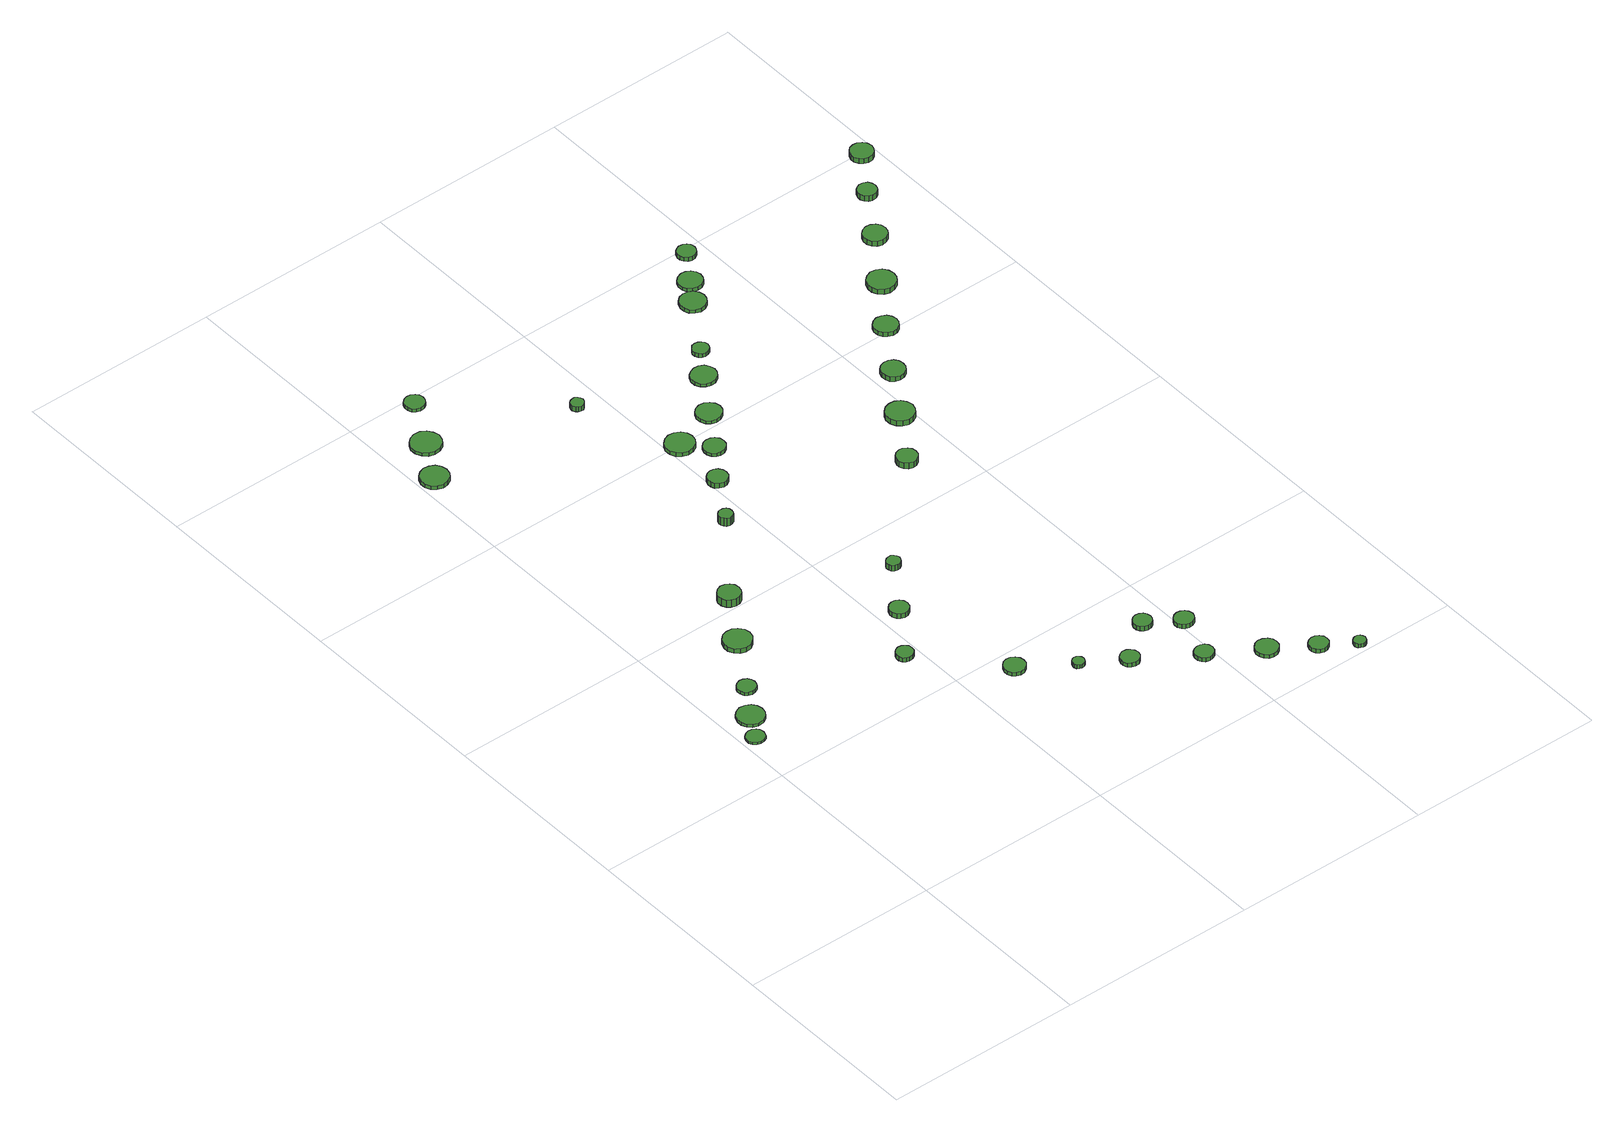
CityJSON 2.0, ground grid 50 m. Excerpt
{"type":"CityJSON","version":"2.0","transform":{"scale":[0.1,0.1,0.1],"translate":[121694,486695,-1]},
"CityObjects":{
"tree1":{"type":"SolitaryVegetationObject","attributes":{"function":"something"},"geometry":[{"type":"MultiSurface","lod":"1","boundaries":[[[0,1,2,3,4,5,6,7,8,9,10,11,12,13,14]],[[15,16,17,18,19,20,21,22,23,24,25,26,27,28,29]],[[0,29,28,1]],[[1,28,27,2]],[[2,27,26,3]],[[3,26,25,4]],[[4,25,24,5]],[[5,24,23,6]],[[6,23,22,7]],[[7,22,21,8]],[[8,21,20,9]],[[9,20,19,10]],[[10,19,18,11]],[[11,18,17,12]],[[12,17,16,13]],[[13,16,15,14]],[[14,15,29,0]]]}]},
"tree2":{"type":"SolitaryVegetationObject","attributes":{"function":"something"},"geometry":[{"type":"MultiSurface","lod":"1","boundaries":[[[30,31,32,33,34,35,36,37,38,39,40,41,42,43,44]],[[45,46,47,48,49,50,51,52,53,54,55,56,57,58,59]],[[30,59,58,31]],[[31,58,57,32]],[[32,57,56,33]],[[33,56,55,34]],[[34,55,54,35]],[[35,54,53,36]],[[36,53,52,37]],[[37,52,51,38]],[[38,51,50,39]],[[39,50,49,40]],[[40,49,48,41]],[[41,48,47,42]],[[42,47,46,43]],[[43,46,45,44]],[[44,45,59,30]]]}]},
"tree3":{"type":"SolitaryVegetationObject","attributes":{"function":"something"},"geometry":[{"type":"MultiSurface","lod":"1","boundaries":[[[60,61,62,63,64,65,66,67,68,69,70,71,72,73,74]],[[75,76,77,78,79,80,81,82,83,84,85,86,87,88,89]],[[60,89,88,61]],[[61,88,87,62]],[[62,87,86,63]],[[63,86,85,64]],[[64,85,84,65]],[[65,84,83,66]],[[66,83,82,67]],[[67,82,81,68]],[[68,81,80,69]],[[69,80,79,70]],[[70,79,78,71]],[[71,78,77,72]],[[72,77,76,73]],[[73,76,75,74]],[[74,75,89,60]]]}]},
"tree4":{"type":"SolitaryVegetationObject","attributes":{"function":"something"},"geometry":[{"type":"MultiSurface","lod":"1","boundaries":[[[90,91,92,93,94,95,96,97,98,99,100,101,102,103,104]],[[105,106,107,108,109,110,111,112,113,114,115,116,117,118,119]],[[90,119,118,91]],[[91,118,117,92]],[[92,117,116,93]],[[93,116,115,94]],[[94,115,114,95]],[[95,114,113,96]],[[96,113,112,97]],[[97,112,111,98]],[[98,111,110,99]],[[99,110,109,100]],[[100,109,108,101]],[[101,108,107,102]],[[102,107,106,103]],[[103,106,105,104]],[[104,105,119,90]]]}]},
"tree5":{"type":"SolitaryVegetationObject","attributes":{"function":"something"},"geometry":[{"type":"MultiSurface","lod":"1","boundaries":[[[120,121,122,123,124,125,126,127,128,129,130,131,132,133,134]],[[135,136,137,138,139,140,141,142,143,144,145,146,147,148,149]],[[120,149,148,121]],[[121,148,147,122]],[[122,147,146,123]],[[123,146,145,124]],[[124,145,144,125]],[[125,144,143,126]],[[126,143,142,127]],[[127,142,141,128]],[[128,141,140,129]],[[129,140,139,130]],[[130,139,138,131]],[[131,138,137,132]],[[132,137,136,133]],[[133,136,135,134]],[[134,135,149,120]]]}]},
"tree6":{"type":"SolitaryVegetationObject","attributes":{"function":"something"},"geometry":[{"type":"MultiSurface","lod":"1","boundaries":[[[150,151,152,153,154,155,156,157,158,159,160,161,162,163,164]],[[165,166,167,168,169,170,171,172,173,174,175,176,177,178,179]],[[150,179,178,151]],[[151,178,177,152]],[[152,177,176,153]],[[153,176,175,154]],[[154,175,174,155]],[[155,174,173,156]],[[156,173,172,157]],[[157,172,171,158]],[[158,171,170,159]],[[159,170,169,160]],[[160,169,168,161]],[[161,168,167,162]],[[162,167,166,163]],[[163,166,165,164]],[[164,165,179,150]]]}]},
"tree7":{"type":"SolitaryVegetationObject","attributes":{"function":"something"},"geometry":[{"type":"MultiSurface","lod":"1","boundaries":[[[180,181,182,183,184,185,186,187,188,189,190,191,192,193,194]],[[195,196,197,198,199,200,201,202,203,204,205,206,207,208,209]],[[180,209,208,181]],[[181,208,207,182]],[[182,207,206,183]],[[183,206,205,184]],[[184,205,204,185]],[[185,204,203,186]],[[186,203,202,187]],[[187,202,201,188]],[[188,201,200,189]],[[189,200,199,190]],[[190,199,198,191]],[[191,198,197,192]],[[192,197,196,193]],[[193,196,195,194]],[[194,195,209,180]]]}]},
"tree8":{"type":"SolitaryVegetationObject","attributes":{"function":"something"},"geometry":[{"type":"MultiSurface","lod":"1","boundaries":[[[210,211,212,213,214,215,216,217,218,219,220,221,222,223,224]],[[225,226,227,228,229,230,231,232,233,234,235,236,237,238,239]],[[210,239,238,211]],[[211,238,237,212]],[[212,237,236,213]],[[213,236,235,214]],[[214,235,234,215]],[[215,234,233,216]],[[216,233,232,217]],[[217,232,231,218]],[[218,231,230,219]],[[219,230,229,220]],[[220,229,228,221]],[[221,228,227,222]],[[222,227,226,223]],[[223,226,225,224]],[[224,225,239,210]]]}]},
"tree9":{"type":"SolitaryVegetationObject","attributes":{"function":"something"},"geometry":[{"type":"MultiSurface","lod":"1","boundaries":[[[240,241,242,243,244,245,246,247,248,249,250,251,252,253,254]],[[255,256,257,258,259,260,261,262,263,264,265,266,267,268,269]],[[240,269,268,241]],[[241,268,267,242]],[[242,267,266,243]],[[243,266,265,244]],[[244,265,264,245]],[[245,264,263,246]],[[246,263,262,247]],[[247,262,261,248]],[[248,261,260,249]],[[249,260,259,250]],[[250,259,258,251]],[[251,258,257,252]],[[252,257,256,253]],[[253,256,255,254]],[[254,255,269,240]]]}]},
"tree10":{"type":"SolitaryVegetationObject","attributes":{"function":"something"},"geometry":[{"type":"MultiSurface","lod":"1","boundaries":[[[270,271,272,273,274,275,276,277,278,279,280,281,282,283,284]],[[285,286,287,288,289,290,291,292,293,294,295,296,297,298,299]],[[270,299,298,271]],[[271,298,297,272]],[[272,297,296,273]],[[273,296,295,274]],[[274,295,294,275]],[[275,294,293,276]],[[276,293,292,277]],[[277,292,291,278]],[[278,291,290,279]],[[279,290,289,280]],[[280,289,288,281]],[[281,288,287,282]],[[282,287,286,283]],[[283,286,285,284]],[[284,285,299,270]]]}]},
"tree11":{"type":"SolitaryVegetationObject","attributes":{"function":"something"},"geometry":[{"type":"MultiSurface","lod":"1","boundaries":[[[300,301,302,303,304,305,306,307,308,309,310,311,312,313,314]],[[315,316,317,318,319,320,321,322,323,324,325,326,327,328,329]],[[300,329,328,301]],[[301,328,327,302]],[[302,327,326,303]],[[303,326,325,304]],[[304,325,324,305]],[[305,324,323,306]],[[306,323,322,307]],[[307,322,321,308]],[[308,321,320,309]],[[309,320,319,310]],[[310,319,318,311]],[[311,318,317,312]],[[312,317,316,313]],[[313,316,315,314]],[[314,315,329,300]]]}]},
"tree12":{"type":"SolitaryVegetationObject","attributes":{"function":"something"},"geometry":[{"type":"MultiSurface","lod":"1","boundaries":[[[330,331,332,333,334,335,336,337,338,339,340,341,342,343,344]],[[345,346,347,348,349,350,351,352,353,354,355,356,357,358,359]],[[330,359,358,331]],[[331,358,357,332]],[[332,357,356,333]],[[333,356,355,334]],[[334,355,354,335]],[[335,354,353,336]],[[336,353,352,337]],[[337,352,351,338]],[[338,351,350,339]],[[339,350,349,340]],[[340,349,348,341]],[[341,348,347,342]],[[342,347,346,343]],[[343,346,345,344]],[[344,345,359,330]]]}]},
"tree13":{"type":"SolitaryVegetationObject","attributes":{"function":"something"},"geometry":[{"type":"MultiSurface","lod":"1","boundaries":[[[360,361,362,363,364,365,366,367,368,369,370,371,372,373,374]],[[375,376,377,378,379,380,381,382,383,384,385,386,387,388,389]],[[360,389,388,361]],[[361,388,387,362]],[[362,387,386,363]],[[363,386,385,364]],[[364,385,384,365]],[[365,384,383,366]],[[366,383,382,367]],[[367,382,381,368]],[[368,381,380,369]],[[369,380,379,370]],[[370,379,378,371]],[[371,378,377,372]],[[372,377,376,373]],[[373,376,375,374]],[[374,375,389,360]]]}]},
"tree14":{"type":"SolitaryVegetationObject","attributes":{"function":"something"},"geometry":[{"type":"MultiSurface","lod":"1","boundaries":[[[390,391,392,393,394,395,396,397,398,399,400,401,402,403,404]],[[405,406,407,408,409,410,411,412,413,414,415,416,417,418,419]],[[390,419,418,391]],[[391,418,417,392]],[[392,417,416,393]],[[393,416,415,394]],[[394,415,414,395]],[[395,414,413,396]],[[396,413,412,397]],[[397,412,411,398]],[[398,411,410,399]],[[399,410,409,400]],[[400,409,408,401]],[[401,408,407,402]],[[402,407,406,403]],[[403,406,405,404]],[[404,405,419,390]]]}]},
"tree15":{"type":"SolitaryVegetationObject","attributes":{"function":"something"},"geometry":[{"type":"MultiSurface","lod":"1","boundaries":[[[420,421,422,423,424,425,426,427,428,429,430,431,432,433,434]],[[435,436,437,438,439,440,441,442,443,444,445,446,447,448,449]],[[420,449,448,421]],[[421,448,447,422]],[[422,447,446,423]],[[423,446,445,424]],[[424,445,444,425]],[[425,444,443,426]],[[426,443,442,427]],[[427,442,441,428]],[[428,441,440,429]],[[429,440,439,430]],[[430,439,438,431]],[[431,438,437,432]],[[432,437,436,433]],[[433,436,435,434]],[[434,435,449,420]]]}]},
"tree16":{"type":"SolitaryVegetationObject","attributes":{"function":"something"},"geometry":[{"type":"MultiSurface","lod":"1","boundaries":[[[450,451,452,453,454,455,456,457,458,459,460,461,462,463,464]],[[465,466,467,468,469,470,471,472,473,474,475,476,477,478,479]],[[450,479,478,451]],[[451,478,477,452]],[[452,477,476,453]],[[453,476,475,454]],[[454,475,474,455]],[[455,474,473,456]],[[456,473,472,457]],[[457,472,471,458]],[[458,471,470,459]],[[459,470,469,460]],[[460,469,468,461]],[[461,468,467,462]],[[462,467,466,463]],[[463,466,465,464]],[[464,465,479,450]]]}]},
"tree17":{"type":"SolitaryVegetationObject","attributes":{"function":"something"},"geometry":[{"type":"MultiSurface","lod":"1","boundaries":[[[480,481,482,483,484,485,486,487,488,489,490,491,492,493,494]],[[495,496,497,498,499,500,501,502,503,504,505,506,507,508,509]],[[480,509,508,481]],[[481,508,507,482]],[[482,507,506,483]],[[483,506,505,484]],[[484,505,504,485]],[[485,504,503,486]],[[486,503,502,487]],[[487,502,501,488]],[[488,501,500,489]],[[489,500,499,490]],[[490,499,498,491]],[[491,498,497,492]],[[492,497,496,493]],[[493,496,495,494]],[[494,495,509,480]]]}]},
"tree18":{"type":"SolitaryVegetationObject","attributes":{"function":"something"},"geometry":[{"type":"MultiSurface","lod":"1","boundaries":[[[510,511,512,513,514,515,516,517,518,519,520,521,522,523,524]],[[525,526,527,528,529,530,531,532,533,534,535,536,537,538,539]],[[510,539,538,511]],[[511,538,537,512]],[[512,537,536,513]],[[513,536,535,514]],[[514,535,534,515]],[[515,534,533,516]],[[516,533,532,517]],[[517,532,531,518]],[[518,531,530,519]],[[519,530,529,520]],[[520,529,528,521]],[[521,528,527,522]],[[522,527,526,523]],[[523,526,525,524]],[[524,525,539,510]]]}]},
"tree19":{"type":"SolitaryVegetationObject","attributes":{"function":"something"},"geometry":[{"type":"MultiSurface","lod":"1","boundaries":[[[540,541,542,543,544,545,546,547,548,549,550,551,552,553,554]],[[555,556,557,558,559,560,561,562,563,564,565,566,567,568,569]],[[540,569,568,541]],[[541,568,567,542]],[[542,567,566,543]],[[543,566,565,544]],[[544,565,564,545]],[[545,564,563,546]],[[546,563,562,547]],[[547,562,561,548]],[[548,561,560,549]],[[549,560,559,550]],[[550,559,558,551]],[[551,558,557,552]],[[552,557,556,553]],[[553,556,555,554]],[[554,555,569,540]]]}]},
"tree20":{"type":"SolitaryVegetationObject","attributes":{"function":"something"},"geometry":[{"type":"MultiSurface","lod":"1","boundaries":[[[570,571,572,573,574,575,576,577,578,579,580,581,582,583,584]],[[585,586,587,588,589,590,591,592,593,594,595,596,597,598,599]],[[570,599,598,571]],[[571,598,597,572]],[[572,597,596,573]],[[573,596,595,574]],[[574,595,594,575]],[[575,594,593,576]],[[576,593,592,577]],[[577,592,591,578]],[[578,591,590,579]],[[579,590,589,580]],[[580,589,588,581]],[[581,588,587,582]],[[582,587,586,583]],[[583,586,585,584]],[[584,585,599,570]]]}]},
"tree21":{"type":"SolitaryVegetationObject","attributes":{"function":"something"},"geometry":[{"type":"MultiSurface","lod":"1","boundaries":[[[600,601,602,603,604,605,606,607,608,609,610,611,612,613,614]],[[615,616,617,618,619,620,621,622,623,624,625,626,627,628,629]],[[600,629,628,601]],[[601,628,627,602]],[[602,627,626,603]],[[603,626,625,604]],[[604,625,624,605]],[[605,624,623,606]],[[606,623,622,607]],[[607,622,621,608]],[[608,621,620,609]],[[609,620,619,610]],[[610,619,618,611]],[[611,618,617,612]],[[612,617,616,613]],[[613,616,615,614]],[[614,615,629,600]]]}]},
"tree22":{"type":"SolitaryVegetationObject","attributes":{"function":"something"},"geometry":[{"type":"MultiSurface","lod":"1","boundaries":[[[630,631,632,633,634,635,636,637,638,639,640,641,642,643,644]],[[645,646,647,648,649,650,651,652,653,654,655,656,657,658,659]],[[630,659,658,631]],[[631,658,657,632]],[[632,657,656,633]],[[633,656,655,634]],[[634,655,654,635]],[[635,654,653,636]],[[636,653,652,637]],[[637,652,651,638]],[[638,651,650,639]],[[639,650,649,640]],[[640,649,648,641]],[[641,648,647,642]],[[642,647,646,643]],[[643,646,645,644]],[[644,645,659,630]]]}]},
"tree23":{"type":"SolitaryVegetationObject","attributes":{"function":"something"},"geometry":[{"type":"MultiSurface","lod":"1","boundaries":[[[660,661,662,663,664,665,666,667,668,669,670,671,672,673,674]],[[675,676,677,678,679,680,681,682,683,684,685,686,687,688,689]],[[660,689,688,661]],[[661,688,687,662]],[[662,687,686,663]],[[663,686,685,664]],[[664,685,684,665]],[[665,684,683,666]],[[666,683,682,667]],[[667,682,681,668]],[[668,681,680,669]],[[669,680,679,670]],[[670,679,678,671]],[[671,678,677,672]],[[672,677,676,673]],[[673,676,675,674]],[[674,675,689,660]]]}]},
"tree24":{"type":"SolitaryVegetationObject","attributes":{"function":"something"},"geometry":[{"type":"MultiSurface","lod":"1","boundaries":[[[690,691,692,693,694,695,696,697,698,699,700,701,702,703,704]],[[705,706,707,708,709,710,711,712,713,714,715,716,717,718,719]],[[690,719,718,691]],[[691,718,717,692]],[[692,717,716,693]],[[693,716,715,694]],[[694,715,714,695]],[[695,714,713,696]],[[696,713,712,697]],[[697,712,711,698]],[[698,711,710,699]],[[699,710,709,700]],[[700,709,708,701]],[[701,708,707,702]],[[702,707,706,703]],[[703,706,705,704]],[[704,705,719,690]]]}]},
"tree25":{"type":"SolitaryVegetationObject","attributes":{"function":"something"},"geometry":[{"type":"MultiSurface","lod":"1","boundaries":[[[720,721,722,723,724,725,726,727,728,729,730,731,732,733,734]],[[735,736,737,738,739,740,741,742,743,744,745,746,747,748,749]],[[720,749,748,721]],[[721,748,747,722]],[[722,747,746,723]],[[723,746,745,724]],[[724,745,744,725]],[[725,744,743,726]],[[726,743,742,727]],[[727,742,741,728]],[[728,741,740,729]],[[729,740,739,730]],[[730,739,738,731]],[[731,738,737,732]],[[732,737,736,733]],[[733,736,735,734]],[[734,735,749,720]]]}]},
"tree26":{"type":"SolitaryVegetationObject","attributes":{"function":"something"},"geometry":[{"type":"MultiSurface","lod":"1","boundaries":[[[750,751,752,753,754,755,756,757,758,759,760,761,762,763,764]],[[765,766,767,768,769,770,771,772,773,774,775,776,777,778,779]],[[750,779,778,751]],[[751,778,777,752]],[[752,777,776,753]],[[753,776,775,754]],[[754,775,774,755]],[[755,774,773,756]],[[756,773,772,757]],[[757,772,771,758]],[[758,771,770,759]],[[759,770,769,760]],[[760,769,768,761]],[[761,768,767,762]],[[762,767,766,763]],[[763,766,765,764]],[[764,765,779,750]]]}]},
"tree27":{"type":"SolitaryVegetationObject","attributes":{"function":"something"},"geometry":[{"type":"MultiSurface","lod":"1","boundaries":[[[780,781,782,783,784,785,786,787,788,789,790,791,792,793,794]],[[795,796,797,798,799,800,801,802,803,804,805,806,807,808,809]],[[780,809,808,781]],[[781,808,807,782]],[[782,807,806,783]],[[783,806,805,784]],[[784,805,804,785]],[[785,804,803,786]],[[786,803,802,787]],[[787,802,801,788]],[[788,801,800,789]],[[789,800,799,790]],[[790,799,798,791]],[[791,798,797,792]],[[792,797,796,793]],[[793,796,795,794]],[[794,795,809,780]]]}]},
"tree28":{"type":"SolitaryVegetationObject","attributes":{"function":"something"},"geometry":[{"type":"MultiSurface","lod":"1","boundaries":[[[810,811,812,813,814,815,816,817,818,819,820,821,822,823,824]],[[825,826,827,828,829,830,831,832,833,834,835,836,837,838,839]],[[810,839,838,811]],[[811,838,837,812]],[[812,837,836,813]],[[813,836,835,814]],[[814,835,834,815]],[[815,834,833,816]],[[816,833,832,817]],[[817,832,831,818]],[[818,831,830,819]],[[819,830,829,820]],[[820,829,828,821]],[[821,828,827,822]],[[822,827,826,823]],[[823,826,825,824]],[[824,825,839,810]]]}]},
"tree29":{"type":"SolitaryVegetationObject","attributes":{"function":"something"},"geometry":[{"type":"MultiSurface","lod":"1","boundaries":[[[840,841,842,843,844,845,846,847,848,849,850,851,852,853,854]],[[855,856,857,858,859,860,861,862,863,864,865,866,867,868,869]],[[840,869,868,841]],[[841,868,867,842]],[[842,867,866,843]],[[843,866,865,844]],[[844,865,864,845]],[[845,864,863,846]],[[846,863,862,847]],[[847,862,861,848]],[[848,861,860,849]],[[849,860,859,850]],[[850,859,858,851]],[[851,858,857,852]],[[852,857,856,853]],[[853,856,855,854]],[[854,855,869,840]]]}]},
"tree30":{"type":"SolitaryVegetationObject","attributes":{"function":"something"},"geometry":[{"type":"MultiSurface","lod":"1","boundaries":[[[870,871,872,873,874,875,876,877,878,879,880,881,882,883,884]],[[885,886,887,888,889,890,891,892,893,894,895,896,897,898,899]],[[870,899,898,871]],[[871,898,897,872]],[[872,897,896,873]],[[873,896,895,874]],[[874,895,894,875]],[[875,894,893,876]],[[876,893,892,877]],[[877,892,891,878]],[[878,891,890,879]],[[879,890,889,880]],[[880,889,888,881]],[[881,888,887,882]],[[882,887,886,883]],[[883,886,885,884]],[[884,885,899,870]]]}]},
"tree31":{"type":"SolitaryVegetationObject","attributes":{"function":"something"},"geometry":[{"type":"MultiSurface","lod":"1","boundaries":[[[900,901,902,903,904,905,906,907,908,909,910,911,912,913,914]],[[915,916,917,918,919,920,921,922,923,924,925,926,927,928,929]],[[900,929,928,901]],[[901,928,927,902]],[[902,927,926,903]],[[903,926,925,904]],[[904,925,924,905]],[[905,924,923,906]],[[906,923,922,907]],[[907,922,921,908]],[[908,921,920,909]],[[909,920,919,910]],[[910,919,918,911]],[[911,918,917,912]],[[912,917,916,913]],[[913,916,915,914]],[[914,915,929,900]]]}]},
"tree32":{"type":"SolitaryVegetationObject","attributes":{"function":"something"},"geometry":[{"type":"MultiSurface","lod":"1","boundaries":[[[930,931,932,933,934,935,936,937,938,939,940,941,942,943,944]],[[945,946,947,948,949,950,951,952,953,954,955,956,957,958,959]],[[930,959,958,931]],[[931,958,957,932]],[[932,957,956,933]],[[933,956,955,934]],[[934,955,954,935]],[[935,954,953,936]],[[936,953,952,937]],[[937,952,951,938]],[[938,951,950,939]],[[939,950,949,940]],[[940,949,948,941]],[[941,948,947,942]],[[942,947,946,943]],[[943,946,945,944]],[[944,945,959,930]]]}]},
"tree33":{"type":"SolitaryVegetationObject","attributes":{"function":"something"},"geometry":[{"type":"MultiSurface","lod":"1","boundaries":[[[960,961,962,963,964,965,966,967,968,969,970,971,972,973,974]],[[975,976,977,978,979,980,981,982,983,984,985,986,987,988,989]],[[960,989,988,961]],[[961,988,987,962]],[[962,987,986,963]],[[963,986,985,964]],[[964,985,984,965]],[[965,984,983,966]],[[966,983,982,967]],[[967,982,981,968]],[[968,981,980,969]],[[969,980,979,970]],[[970,979,978,971]],[[971,978,977,972]],[[972,977,976,973]],[[973,976,975,974]],[[974,975,989,960]]]}]},
"tree34":{"type":"SolitaryVegetationObject","attributes":{"function":"something"},"geometry":[{"type":"MultiSurface","lod":"1","boundaries":[[[990,991,992,993,994,995,996,997,998,999,1000,1001,1002,1003,1004]],[[1005,1006,1007,1008,1009,1010,1011,1012,1013,1014,1015,1016,1017,1018,1019]],[[990,1019,1018,991]],[[991,1018,1017,992]],[[992,1017,1016,993]],[[993,1016,1015,994]],[[994,1015,1014,995]],[[995,1014,1013,996]],[[996,1013,1012,997]],[[997,1012,1011,998]],[[998,1011,1010,999]],[[999,1010,1009,1000]],[[1000,1009,1008,1001]],[[1001,1008,1007,1002]],[[1002,1007,1006,1003]],[[1003,1006,1005,1004]],[[1004,1005,1019,990]]]}]},
"tree35":{"type":"SolitaryVegetationObject","attributes":{"function":"something"},"geometry":[{"type":"MultiSurface","lod":"1","boundaries":[[[1020,1021,1022,1023,1024,1025,1026,1027,1028,1029,1030,1031,1032,1033,1034]],[[1035,1036,1037,1038,1039,1040,1041,1042,1043,1044,1045,1046,1047,1048,1049]],[[1020,1049,1048,1021]],[[1021,1048,1047,1022]],[[1022,1047,1046,1023]],[[1023,1046,1045,1024]],[[1024,1045,1044,1025]],[[1025,1044,1043,1026]],[[1026,1043,1042,1027]],[[1027,1042,1041,1028]],[[1028,1041,1040,1029]],[[1029,1040,1039,1030]],[[1030,1039,1038,1031]],[[1031,1038,1037,1032]],[[1032,1037,1036,1033]],[[1033,1036,1035,1034]],[[1034,1035,1049,1020]]]}]},
"tree36":{"type":"SolitaryVegetationObject","attributes":{"function":"something"},"geometry":[{"type":"MultiSurface","lod":"1","boundaries":[[[1050,1051,1052,1053,1054,1055,1056,1057,1058,1059,1060,1061,1062,1063,1064]],[[1065,1066,1067,1068,1069,1070,1071,1072,1073,1074,1075,1076,1077,1078,1079]],[[1050,1079,1078,1051]],[[1051,1078,1077,1052]],[[1052,1077,1076,1053]],[[1053,1076,1075,1054]],[[1054,1075,1074,1055]],[[1055,1074,1073,1056]],[[1056,1073,1072,1057]],[[1057,1072,1071,1058]],[[1058,1071,1070,1059]],[[1059,1070,1069,1060]],[[1060,1069,1068,1061]],[[1061,1068,1067,1062]],[[1062,1067,1066,1063]],[[1063,1066,1065,1064]],[[1064,1065,1079,1050]]]}]},
"tree37":{"type":"SolitaryVegetationObject","attributes":{"function":"something"},"geometry":[{"type":"MultiSurface","lod":"1","boundaries":[[[1080,1081,1082,1083,1084,1085,1086,1087,1088,1089,1090,1091,1092,1093,1094]],[[1095,1096,1097,1098,1099,1100,1101,1102,1103,1104,1105,1106,1107,1108,1109]],[[1080,1109,1108,1081]],[[1081,1108,1107,1082]],[[1082,1107,1106,1083]],[[1083,1106,1105,1084]],[[1084,1105,1104,1085]],[[1085,1104,1103,1086]],[[1086,1103,1102,1087]],[[1087,1102,1101,1088]],[[1088,1101,1100,1089]],[[1089,1100,1099,1090]],[[1090,1099,1098,1091]],[[1091,1098,1097,1092]],[[1092,1097,1096,1093]],[[1093,1096,1095,1094]],[[1094,1095,1109,1080]]]}]},
"tree38":{"type":"SolitaryVegetationObject","attributes":{"function":"something"},"geometry":[{"type":"MultiSurface","lod":"1","boundaries":[[[1110,1111,1112,1113,1114,1115,1116,1117,1118,1119,1120,1121,1122,1123,1124]],[[1125,1126,1127,1128,1129,1130,1131,1132,1133,1134,1135,1136,1137,1138,1139]],[[1110,1139,1138,1111]],[[1111,1138,1137,1112]],[[1112,1137,1136,1113]],[[1113,1136,1135,1114]],[[1114,1135,1134,1115]],[[1115,1134,1133,1116]],[[1116,1133,1132,1117]],[[1117,1132,1131,1118]],[[1118,1131,1130,1119]],[[1119,1130,1129,1120]],[[1120,1129,1128,1121]],[[1121,1128,1127,1122]],[[1122,1127,1126,1123]],[[1123,1126,1125,1124]],[[1124,1125,1139,1110]]]}]},
"tree39":{"type":"SolitaryVegetationObject","attributes":{"function":"something"},"geometry":[{"type":"MultiSurface","lod":"1","boundaries":[[[1140,1141,1142,1143,1144,1145,1146,1147,1148,1149,1150,1151,1152,1153,1154]],[[1155,1156,1157,1158,1159,1160,1161,1162,1163,1164,1165,1166,1167,1168,1169]],[[1140,1169,1168,1141]],[[1141,1168,1167,1142]],[[1142,1167,1166,1143]],[[1143,1166,1165,1144]],[[1144,1165,1164,1145]],[[1145,1164,1163,1146]],[[1146,1163,1162,1147]],[[1147,1162,1161,1148]],[[1148,1161,1160,1149]],[[1149,1160,1159,1150]],[[1150,1159,1158,1151]],[[1151,1158,1157,1152]],[[1152,1157,1156,1153]],[[1153,1156,1155,1154]],[[1154,1155,1169,1140]]]}]}
},
"vertices":[
[56,632,15],[54,642,15],[49,649,15],[40,654,15],[31,655,15],[22,652,15],[14,646,15],[10,637,15],[10,627,15],[14,618,15],[22,612,15],[31,609,15],[40,610,15],[49,615,15],[54,623,15],[54,623,9],[49,615,9],[40,610,9],[31,609,9],[22,612,9],[14,618,9],[10,627,9],[10,637,9],[14,646,9],[22,652,9],[31,655,9],[40,654,9],[49,649,9],[54,642,9],[56,632,9],
[103,693,16],[100,707,16],[92,718,16],[80,725,16],[65,727,16],[52,722,16],[42,713,16],[36,700,16],[36,686,16],[42,673,16],[52,664,16],[65,659,16],[80,661,16],[92,668,16],[100,679,16],[100,679,8],[92,668,8],[80,661,8],[65,659,8],[52,664,8],[42,673,8],[36,686,8],[36,700,8],[42,713,8],[52,722,8],[65,727,8],[80,725,8],[92,718,8],[100,707,8],[103,693,8],
[147,773,17],[145,782,17],[140,790,17],[131,795,17],[122,796,17],[112,793,17],[105,786,17],[101,778,17],[101,768,17],[105,759,17],[112,753,17],[122,750,17],[131,751,17],[140,756,17],[145,763,17],[145,763,8],[140,756,8],[131,751,8],[122,750,8],[112,753,8],[105,759,8],[101,768,8],[101,778,8],[105,786,8],[112,793,8],[122,796,8],[131,795,8],[140,790,8],[145,782,8],[147,773,8],
[241,904,21],[238,918,21],[229,930,21],[217,937,21],[202,938,21],[188,934,21],[178,924,21],[172,911,21],[172,896,21],[178,883,21],[188,873,21],[202,869,21],[217,870,21],[229,878,21],[238,889,21],[238,889,8],[229,878,8],[217,870,8],[202,869,8],[188,873,8],[178,883,8],[172,896,8],[172,911,8],[178,924,8],[188,934,8],[202,938,8],[217,937,8],[229,930,8],[238,918,8],[241,904,8],
[76,1757,17],[73,1771,17],[65,1783,17],[52,1790,17],[38,1792,17],[24,1787,17],[13,1778,17],[7,1764,17],[7,1750,17],[13,1736,17],[24,1727,17],[38,1722,17],[52,1724,17],[65,1731,17],[73,1743,17],[73,1743,6],[65,1731,6],[52,1724,6],[38,1722,6],[24,1727,6],[13,1736,6],[7,1750,6],[7,1764,6],[13,1778,6],[24,1787,6],[38,1792,6],[52,1790,6],[65,1783,6],[73,1771,6],[76,1757,6],
[314,1030,28],[312,1041,28],[305,1051,28],[295,1056,28],[284,1058,28],[273,1054,28],[264,1046,28],[259,1036,28],[259,1024,28],[264,1013,28],[273,1006,28],[284,1002,28],[295,1003,28],[305,1009,28],[312,1018,28],[312,1018,7],[305,1009,7],[295,1003,7],[284,1002,7],[273,1006,7],[264,1013,7],[259,1024,7],[259,1036,7],[264,1046,7],[273,1054,7],[284,1058,7],[295,1056,7],[305,1051,7],[312,1041,7],[314,1030,7],
[486,636,19],[485,645,19],[479,652,19],[472,656,19],[463,657,19],[454,654,19],[448,648,19],[444,640,19],[444,631,19],[448,623,19],[454,617,19],[463,615,19],[472,616,19],[479,620,19],[485,627,19],[485,627,7],[479,620,7],[472,616,7],[463,615,7],[454,617,7],[448,623,7],[444,631,7],[444,640,7],[448,648,7],[454,654,7],[463,657,7],[472,656,7],[479,652,7],[485,645,7],[486,636,7],
[138,1858,15],[134,1873,15],[125,1886,15],[112,1894,15],[96,1895,15],[81,1890,15],[70,1880,15],[63,1866,15],[63,1850,15],[70,1836,15],[81,1825,15],[96,1820,15],[112,1822,15],[125,1830,15],[134,1842,15],[134,1842,6],[125,1830,6],[112,1822,6],[96,1820,6],[81,1825,6],[70,1836,6],[63,1850,6],[63,1866,6],[70,1880,6],[81,1890,6],[96,1895,6],[112,1894,6],[125,1886,6],[134,1873,6],[138,1858,6],
[651,447,19],[649,457,19],[642,466,19],[633,472,19],[622,473,19],[611,470,19],[603,462,19],[599,452,19],[599,441,19],[603,431,19],[611,424,19],[622,420,19],[633,422,19],[642,427,19],[649,436,19],[649,436,8],[642,427,8],[633,422,8],[622,420,8],[611,424,8],[603,431,8],[599,441,8],[599,452,8],[603,462,8],[611,470,8],[622,473,8],[633,472,8],[642,466,8],[649,457,8],[651,447,8],
[191,1978,16],[189,1988,16],[183,1996,16],[174,2001,16],[164,2002,16],[154,1999,16],[146,1992,16],[142,1983,16],[142,1972,16],[146,1963,16],[154,1956,16],[164,1953,16],[174,1954,16],[183,1959,16],[189,1967,16],[189,1967,7],[183,1959,7],[174,1954,7],[164,1953,7],[154,1956,7],[146,1963,7],[142,1972,7],[142,1983,7],[146,1992,7],[154,1999,7],[164,2002,7],[174,2001,7],[183,1996,7],[189,1988,7],[191,1978,7],
[574,758,20],[572,768,20],[566,776,20],[558,781,20],[548,782,20],[538,779,20],[531,772,20],[527,763,20],[527,753,20],[531,743,20],[538,737,20],[548,734,20],[558,735,20],[566,740,20],[572,748,20],[572,748,7],[566,740,7],[558,735,7],[548,734,7],[538,737,7],[531,743,7],[527,753,7],[527,763,7],[531,772,7],[538,779,7],[548,782,7],[558,781,7],[566,776,7],[572,768,7],[574,758,7],
[465,1237,30],[464,1244,30],[460,1250,30],[453,1253,30],[446,1254,30],[439,1252,30],[434,1247,30],[431,1240,30],[431,1233,30],[434,1227,30],[439,1222,30],[446,1219,30],[453,1220,30],[460,1224,30],[464,1230,30],[464,1230,7],[460,1224,7],[453,1220,7],[446,1219,7],[439,1222,7],[434,1227,7],[431,1233,7],[431,1240,7],[434,1247,7],[439,1252,7],[446,1254,7],[453,1253,7],[460,1250,7],[464,1244,7],[465,1237,7],
[757,367,19],[756,373,19],[752,378,19],[747,381,19],[741,382,19],[735,380,19],[730,376,19],[728,370,19],[728,364,19],[730,358,19],[735,354,19],[741,352,19],[747,353,19],[752,356,19],[756,361,19],[756,361,8],[752,356,8],[747,353,8],[741,352,8],[735,354,8],[730,358,8],[728,364,8],[728,370,8],[730,376,8],[735,380,8],[741,382,8],[747,381,8],[752,378,8],[756,373,8],[757,367,8],
[656,884,23],[654,891,23],[650,897,23],[644,901,23],[637,901,23],[630,899,23],[624,894,23],[621,888,23],[621,880,23],[624,874,23],[630,869,23],[637,867,23],[644,867,23],[650,871,23],[654,877,23],[654,877,7],[650,871,7],[644,867,7],[637,867,7],[630,869,7],[624,874,7],[621,880,7],[621,888,7],[624,894,7],[630,899,7],[637,901,7],[644,901,7],[650,897,7],[654,891,7],[656,884,7],
[545,1352,21],[543,1362,21],[537,1371,21],[528,1376,21],[518,1377,21],[508,1374,21],[500,1367,21],[496,1357,21],[496,1347,21],[500,1337,21],[508,1331,21],[518,1327,21],[528,1328,21],[537,1334,21],[543,1342,21],[543,1342,7],[537,1334,7],[528,1328,7],[518,1327,7],[508,1331,7],[500,1337,7],[496,1347,7],[496,1357,7],[500,1367,7],[508,1374,7],[518,1377,7],[528,1376,7],[537,1371,7],[543,1362,7],[545,1352,7],
[863,305,19],[861,315,19],[855,323,19],[847,328,19],[837,329,19],[828,326,19],[820,319,19],[816,310,19],[816,300,19],[820,291,19],[828,285,19],[837,282,19],[847,283,19],[855,288,19],[861,296,19],[861,296,8],[855,288,8],[847,283,8],[837,282,8],[828,285,8],[820,291,8],[816,300,8],[816,310,8],[820,319,8],[828,326,8],[837,329,8],[847,328,8],[855,323,8],[861,315,8],[863,305,8],
[456,1742,21],[454,1749,21],[450,1754,21],[444,1758,21],[437,1758,21],[431,1756,21],[426,1752,21],[423,1745,21],[423,1739,21],[426,1732,21],[431,1728,21],[437,1726,21],[444,1726,21],[450,1730,21],[454,1735,21],[454,1735,7],[450,1730,7],[444,1726,7],[437,1726,7],[431,1728,7],[426,1732,7],[423,1739,7],[423,1745,7],[426,1752,7],[431,1756,7],[437,1758,7],[444,1758,7],[450,1754,7],[454,1749,7],[456,1742,7],
[566,1496,18],[563,1510,18],[554,1522,18],[541,1529,18],[526,1531,18],[512,1526,18],[501,1516,18],[495,1503,18],[495,1488,18],[501,1475,18],[512,1465,18],[526,1460,18],[541,1462,18],[554,1469,18],[563,1481,18],[563,1481,7],[554,1469,7],[541,1462,7],[526,1460,7],[512,1465,7],[501,1475,7],[495,1488,7],[495,1503,7],[501,1516,7],[512,1526,7],[526,1531,7],[541,1529,7],[554,1522,7],[563,1510,7],[566,1496,7],
[611,1441,16],[609,1452,16],[602,1461,16],[593,1466,16],[581,1467,16],[571,1464,16],[562,1456,16],[558,1446,16],[558,1435,16],[562,1425,16],[571,1417,16],[581,1414,16],[593,1415,16],[602,1421,16],[609,1430,16],[609,1430,7],[602,1421,7],[593,1415,7],[581,1414,7],[571,1417,7],[562,1425,7],[558,1435,7],[558,1446,7],[562,1456,7],[571,1464,7],[581,1467,7],[593,1466,7],[602,1461,7],[609,1452,7],[611,1441,7],
[1001,214,19],[999,224,19],[993,232,19],[984,236,19],[975,237,19],[965,234,19],[958,228,19],[954,219,19],[954,209,19],[958,200,19],[965,194,19],[975,191,19],[984,192,19],[993,197,19],[999,204,19],[999,204,8],[993,197,8],[984,192,8],[975,191,8],[965,194,8],[958,200,8],[954,209,8],[954,219,8],[958,228,8],[965,234,8],[975,237,8],[984,236,8],[993,232,8],[999,224,8],[1001,214,8],
[960,380,21],[958,389,21],[953,397,21],[944,402,21],[935,403,21],[926,400,21],[919,394,21],[915,385,21],[915,375,21],[919,367,21],[926,360,21],[935,357,21],[944,358,21],[953,363,21],[958,371,21],[958,371,8],[953,363,8],[944,358,8],[935,357,8],[926,360,8],[919,367,8],[915,375,8],[915,385,8],[919,394,8],[926,400,8],[935,403,8],[944,402,8],[953,397,8],[958,389,8],[960,380,8],
[680,1537,15],[677,1550,15],[669,1560,15],[658,1567,15],[645,1568,15],[632,1564,15],[623,1556,15],[617,1544,15],[617,1530,15],[623,1518,15],[632,1510,15],[645,1506,15],[658,1507,15],[669,1514,15],[677,1524,15],[677,1524,6],[669,1514,6],[658,1507,6],[645,1506,6],[632,1510,6],[623,1518,6],[617,1530,6],[617,1544,6],[623,1556,6],[632,1564,6],[645,1568,6],[658,1567,6],[669,1560,6],[677,1550,6],[680,1537,6],
[1038,328,20],[1036,338,20],[1030,346,20],[1021,351,20],[1011,352,20],[1002,349,20],[995,343,20],[990,333,20],[990,323,20],[995,314,20],[1002,308,20],[1011,305,20],[1021,306,20],[1030,311,20],[1036,319,20],[1036,319,8],[1030,311,8],[1021,306,8],[1011,305,8],[1002,308,8],[995,314,8],[990,323,8],[990,333,8],[995,343,8],[1002,349,8],[1011,352,8],[1021,351,8],[1030,346,8],[1036,338,8],[1038,328,8],
[1122,138,19],[1120,149,19],[1113,158,19],[1103,164,19],[1091,166,19],[1080,162,19],[1072,154,19],[1067,143,19],[1067,132,19],[1072,121,19],[1080,113,19],[1091,110,19],[1103,111,19],[1113,117,19],[1120,126,19],[1120,126,8],[1113,117,8],[1103,111,8],[1091,110,8],[1080,113,8],[1072,121,8],[1067,132,8],[1067,143,8],[1072,154,8],[1080,162,8],[1091,166,8],[1103,164,8],[1113,158,8],[1120,149,8],[1122,138,8],
[750,1640,15],[747,1653,15],[740,1664,15],[728,1670,15],[715,1671,15],[703,1667,15],[693,1659,15],[687,1647,15],[687,1633,15],[693,1621,15],[703,1613,15],[715,1609,15],[728,1610,15],[740,1617,15],[747,1627,15],[747,1627,6],[740,1617,6],[728,1610,6],[715,1609,6],[703,1613,6],[693,1621,6],[687,1633,6],[687,1647,6],[693,1659,6],[703,1667,6],[715,1671,6],[728,1670,6],[740,1664,6],[747,1653,6],[750,1640,6],
[1215,75,19],[1213,84,19],[1207,92,19],[1199,97,19],[1189,98,19],[1179,95,19],[1172,89,19],[1168,80,19],[1168,70,19],[1172,61,19],[1179,54,19],[1189,51,19],[1199,52,19],[1207,57,19],[1213,65,19],[1213,65,8],[1207,57,8],[1199,52,8],[1189,51,8],[1179,54,8],[1172,61,8],[1168,70,8],[1168,80,8],[1172,89,8],[1179,95,8],[1189,98,8],[1199,97,8],[1207,92,8],[1213,84,8],[1215,75,8],
[911,1136,24],[909,1146,24],[903,1155,24],[893,1161,24],[883,1162,24],[872,1158,24],[864,1151,24],[860,1141,24],[860,1131,24],[864,1121,24],[872,1114,24],[883,1110,24],[893,1111,24],[903,1117,24],[909,1125,24],[909,1125,7],[903,1117,7],[893,1111,7],[883,1110,7],[872,1114,7],[864,1121,7],[860,1131,7],[860,1141,7],[864,1151,7],[872,1158,7],[883,1162,7],[893,1161,7],[903,1155,7],[909,1146,7],[911,1136,7],
[1283,24,19],[1281,30,19],[1278,36,19],[1272,39,19],[1266,39,19],[1260,37,19],[1255,33,19],[1252,27,19],[1252,21,19],[1255,15,19],[1260,11,19],[1266,9,19],[1272,9,19],[1278,13,19],[1281,18,19],[1281,18,8],[1278,13,8],[1272,9,8],[1266,9,8],[1260,11,8],[1255,15,8],[1252,21,8],[1252,27,8],[1255,33,8],[1260,37,8],[1266,39,8],[1272,39,8],[1278,36,8],[1281,30,8],[1283,24,8],
[790,1712,17],[788,1720,17],[783,1727,17],[776,1731,17],[767,1732,17],[759,1730,17],[753,1724,17],[749,1716,17],[749,1708,17],[753,1700,17],[759,1694,17],[767,1692,17],[776,1693,17],[783,1697,17],[788,1704,17],[788,1704,6],[783,1697,6],[776,1693,6],[767,1692,6],[759,1694,6],[753,1700,6],[749,1708,6],[749,1716,6],[753,1724,6],[759,1730,6],[767,1732,6],[776,1731,6],[783,1727,6],[788,1720,6],[790,1712,6],
[1007,1263,21],[1003,1278,21],[995,1290,21],[982,1297,21],[968,1298,21],[954,1294,21],[943,1284,21],[937,1271,21],[937,1256,21],[943,1243,21],[954,1233,21],[968,1228,21],[982,1230,21],[995,1237,21],[1003,1249,21],[1003,1249,7],[995,1237,7],[982,1230,7],[968,1228,7],[954,1233,7],[943,1243,7],[937,1256,7],[937,1271,7],[943,1284,7],[954,1294,7],[968,1298,7],[982,1297,7],[995,1290,7],[1003,1278,7],[1007,1263,7],
[890,1846,16],[887,1859,16],[879,1870,16],[868,1876,16],[855,1878,16],[842,1874,16],[832,1865,16],[827,1853,16],[827,1839,16],[832,1827,16],[842,1819,16],[855,1814,16],[868,1816,16],[879,1822,16],[887,1833,16],[887,1833,6],[879,1822,6],[868,1816,6],[855,1814,6],[842,1819,6],[832,1827,6],[827,1839,6],[827,1853,6],[832,1865,6],[842,1874,6],[855,1878,6],[868,1876,6],[879,1870,6],[887,1859,6],[890,1846,6],
[1080,1384,20],[1078,1396,20],[1071,1406,20],[1060,1412,20],[1048,1413,20],[1036,1409,20],[1027,1401,20],[1023,1390,20],[1023,1378,20],[1027,1367,20],[1036,1359,20],[1048,1355,20],[1060,1356,20],[1071,1362,20],[1078,1372,20],[1078,1372,7],[1071,1362,7],[1060,1356,7],[1048,1355,7],[1036,1359,7],[1027,1367,7],[1023,1378,7],[1023,1390,7],[1027,1401,7],[1036,1409,7],[1048,1413,7],[1060,1412,7],[1071,1406,7],[1078,1396,7],[1080,1384,7],
[928,1904,16],[925,1916,16],[918,1926,16],[907,1932,16],[895,1933,16],[883,1929,16],[874,1921,16],[869,1910,16],[869,1897,16],[874,1886,16],[883,1878,16],[895,1874,16],[907,1875,16],[918,1881,16],[925,1892,16],[925,1892,6],[918,1881,6],[907,1875,6],[895,1874,6],[883,1878,6],[874,1886,6],[869,1897,6],[869,1910,6],[874,1921,6],[883,1929,6],[895,1933,6],[907,1932,6],[918,1926,6],[925,1916,6],[928,1904,6],
[976,1983,17],[974,1993,17],[968,2001,17],[960,2005,17],[950,2006,17],[941,2003,17],[934,1997,17],[930,1988,17],[930,1979,17],[934,1970,17],[941,1963,17],[950,1960,17],[960,1961,17],[968,1966,17],[974,1974,17],[974,1974,6],[968,1966,6],[960,1961,6],[950,1960,6],[941,1963,6],[934,1970,6],[930,1979,6],[930,1988,6],[934,1997,6],[941,2003,6],[950,2006,6],[960,2005,6],[968,2001,6],[974,1993,6],[976,1983,6],
[1165,1510,19],[1162,1522,19],[1155,1532,19],[1144,1538,19],[1132,1540,19],[1120,1536,19],[1111,1528,19],[1106,1517,19],[1106,1504,19],[1111,1493,19],[1120,1485,19],[1132,1481,19],[1144,1482,19],[1155,1488,19],[1162,1498,19],[1162,1498,7],[1155,1488,7],[1144,1482,7],[1132,1481,7],[1120,1485,7],[1111,1493,7],[1106,1504,7],[1106,1517,7],[1111,1528,7],[1120,1536,7],[1132,1540,7],[1144,1538,7],[1155,1532,7],[1162,1522,7],[1165,1510,7],
[1257,1631,20],[1254,1645,20],[1246,1657,20],[1233,1664,20],[1219,1666,20],[1205,1661,20],[1194,1652,20],[1188,1638,20],[1188,1624,20],[1194,1611,20],[1205,1601,20],[1219,1596,20],[1233,1598,20],[1246,1605,20],[1254,1617,20],[1254,1617,6],[1246,1605,6],[1233,1598,6],[1219,1596,6],[1205,1601,6],[1194,1611,6],[1188,1624,6],[1188,1638,6],[1194,1652,6],[1205,1661,6],[1219,1666,6],[1233,1664,6],[1246,1657,6],[1254,1645,6],[1257,1631,6],
[1340,1761,20],[1338,1773,20],[1331,1782,20],[1320,1789,20],[1308,1790,20],[1296,1786,20],[1287,1778,20],[1282,1767,20],[1282,1755,20],[1287,1743,20],[1296,1735,20],[1308,1731,20],[1320,1733,20],[1331,1739,20],[1338,1749,20],[1338,1749,6],[1331,1739,6],[1320,1733,6],[1308,1731,6],[1296,1735,6],[1287,1743,6],[1282,1755,6],[1282,1767,6],[1287,1778,6],[1296,1786,6],[1308,1790,6],[1320,1789,6],[1331,1782,6],[1338,1773,6],[1340,1761,6],
[1414,1885,20],[1412,1894,20],[1407,1902,20],[1398,1907,20],[1388,1908,20],[1379,1905,20],[1372,1899,20],[1368,1890,20],[1368,1880,20],[1372,1871,20],[1379,1864,20],[1388,1861,20],[1398,1862,20],[1407,1867,20],[1412,1875,20],[1412,1875,5],[1407,1867,5],[1398,1862,5],[1388,1861,5],[1379,1864,5],[1372,1871,5],[1368,1880,5],[1368,1890,5],[1372,1899,5],[1379,1905,5],[1388,1908,5],[1398,1907,5],[1407,1902,5],[1412,1894,5],[1414,1885,5],
[1493,1992,20],[1490,2004,20],[1483,2013,20],[1473,2019,20],[1462,2020,20],[1450,2017,20],[1442,2009,20],[1437,1998,20],[1437,1986,20],[1442,1976,20],[1450,1968,20],[1462,1964,20],[1473,1965,20],[1483,1971,20],[1490,1981,20],[1490,1981,6],[1483,1971,6],[1473,1965,6],[1462,1964,6],[1450,1968,6],[1442,1976,6],[1437,1986,6],[1437,1998,6],[1442,2009,6],[1450,2017,6],[1462,2020,6],[1473,2019,6],[1483,2013,6],[1490,2004,6],[1493,1992,6]
]}
